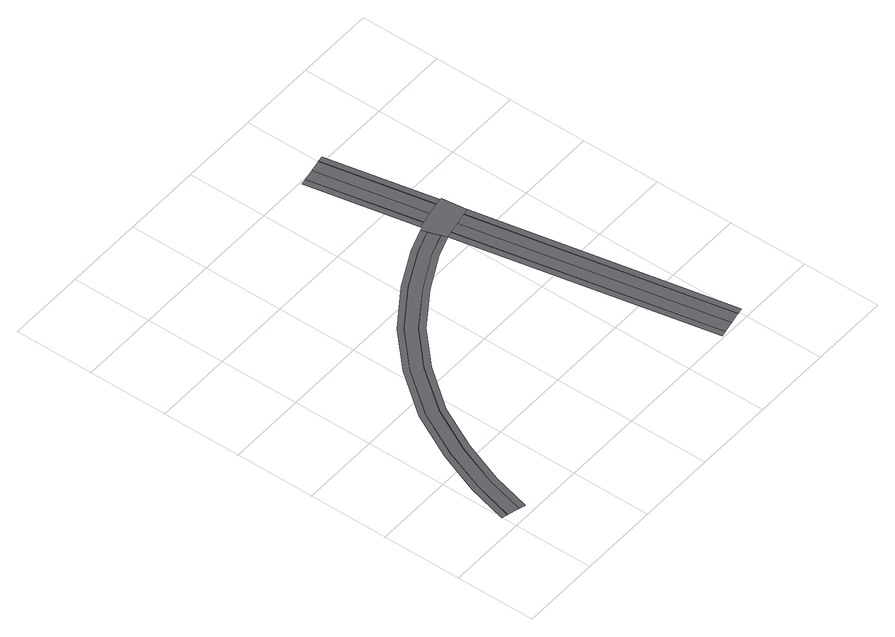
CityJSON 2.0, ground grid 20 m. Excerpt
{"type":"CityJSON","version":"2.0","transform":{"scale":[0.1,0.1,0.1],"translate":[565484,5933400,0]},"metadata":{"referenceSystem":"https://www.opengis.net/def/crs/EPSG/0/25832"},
"CityObjects":{
"road1":{"type":"Road","attributes":{"class":"transportation","function":"road","name":"Cremon","_createdBy":"webcityeditor","_createdAt":"2026-07-18T00:00:00.000Z","_osmWayIds":["22649619"],"_osm2streetsLaneCount":5,"_highwayType":"residential","_osmTags":{"highway":"residential","name":"Cremon","layer":"0"},"_verticalProfile":{"placement":"surface","source":"osm_tags","elevationM":0,"osmLayer":0}},"geometry":[{"type":"MultiSurface","lod":"2","boundaries":[[[0,1,2,3,4,5,6,7,8,9,10,11,12,13,14,15,16,17]],[[18,1,19,20,21,22,23,24,25,8,7,6,5,4,3,2,1,0]],[[26,27,28,29,30,31,32,33,34,25,24,23,22,21,20,19,1,18]],[[35,36,37,38,39,40,41,33,42,34,33,32,31,30,29,28,27,26]],[[43,44,45,46,47,48,49,50,51,42,33,41,40,39,38,37,36,35]]],"semantics":{"surfaces":[{"type":"TrafficArea","function":"sidewalk","trafficDirection":"backward","transportationUsage":"sidewalk","surfaceMaterial":"asphalt","maxspeed":30,"verticalPlacement":"surface","roadElevation":0,"source":"osm2streets","sourceType":"Sidewalk","sourceSurfaceIndex":0,"osm2streetsLaneIndex":0,"osmWayIds":["22649619"],"allowedModes":["pedestrian"]},{"type":"AuxiliaryTrafficArea","function":"median","trafficDirection":"forward","transportationUsage":"median","surfaceMaterial":"asphalt","maxspeed":30,"verticalPlacement":"surface","roadElevation":0,"source":"osm2streets","sourceType":"Buffer(Curb)","sourceSurfaceIndex":1,"osm2streetsLaneIndex":1,"osmWayIds":["22649619"],"osm2streetsPropertiesJson":"{\"allowed_turns\":[],\"direction\":\"Forward\",\"index\":1,\"layer\":0,\"osm_way_ids\":[22649619],\"road\":155,\"speed_limit\":\"Some(Speed(8.3333))\",\"type\":\"Buffer(Curb)\",\"width\":0.1}"},{"type":"TrafficArea","function":"driving_lane","trafficDirection":"forward","transportationUsage":"car_lane","surfaceMaterial":"sett","maxspeed":30,"verticalPlacement":"surface","roadElevation":0,"source":"osm2streets","sourceType":"Driving","sourceSurfaceIndex":2,"osm2streetsLaneIndex":2,"osmWayIds":["22649619"],"allowedModes":["car"]},{"type":"AuxiliaryTrafficArea","function":"median","trafficDirection":"forward","transportationUsage":"median","surfaceMaterial":"asphalt","maxspeed":30,"verticalPlacement":"surface","roadElevation":0,"source":"osm2streets","sourceType":"Buffer(Curb)","sourceSurfaceIndex":3,"osm2streetsLaneIndex":3,"osmWayIds":["22649619"],"osm2streetsPropertiesJson":"{\"allowed_turns\":[],\"direction\":\"Forward\",\"index\":3,\"layer\":0,\"osm_way_ids\":[22649619],\"road\":155,\"speed_limit\":\"Some(Speed(8.3333))\",\"type\":\"Buffer(Curb)\",\"width\":0.1}"},{"type":"TrafficArea","function":"sidewalk","trafficDirection":"forward","transportationUsage":"sidewalk","surfaceMaterial":"asphalt","maxspeed":30,"verticalPlacement":"surface","roadElevation":0,"source":"osm2streets","sourceType":"Sidewalk","sourceSurfaceIndex":4,"osm2streetsLaneIndex":4,"osmWayIds":["22649619"],"allowedModes":["pedestrian"]}],"values":[0,1,2,3,4]}}]},
"road2":{"type":"Road","attributes":{"class":"transportation","function":"road","name":"Mattentwiete","_createdBy":"webcityeditor","_createdAt":"2026-07-18T00:00:00.000Z","_osmWayIds":["59802115"],"_osm2streetsLaneCount":6,"_highwayType":"residential","_osmTags":{"highway":"residential","name":"Mattentwiete","layer":"0"},"_verticalProfile":{"placement":"surface","source":"osm_tags","elevationM":0,"osmLayer":0}},"geometry":[{"type":"MultiSurface","lod":"2","boundaries":[[[52,53,54,55]],[[56,57,53,52]],[[58,59,57,56]],[[60,61,59,58]],[[62,63,61,60]],[[17,64,63,62]]],"semantics":{"surfaces":[{"type":"TrafficArea","function":"sidewalk","trafficDirection":"backward","transportationUsage":"sidewalk","surfaceMaterial":"paving_stones","maxspeed":50,"verticalPlacement":"surface","roadElevation":0,"source":"osm2streets","sourceType":"Sidewalk","sourceSurfaceIndex":0,"osm2streetsLaneIndex":0,"osmWayIds":["59802115"],"allowedModes":["pedestrian"]},{"type":"AuxiliaryTrafficArea","function":"median","trafficDirection":"backward","transportationUsage":"median","surfaceMaterial":"asphalt","maxspeed":50,"verticalPlacement":"surface","roadElevation":0,"source":"osm2streets","sourceType":"Buffer(Curb)","sourceSurfaceIndex":1,"osm2streetsLaneIndex":1,"osmWayIds":["59802115"],"osm2streetsPropertiesJson":"{\"allowed_turns\":[],\"direction\":\"Backward\",\"index\":1,\"layer\":0,\"osm_way_ids\":[59802115],\"road\":588,\"speed_limit\":\"Some(Speed(13.8889))\",\"type\":\"Buffer(Curb)\",\"width\":0.1}"},{"type":"TrafficArea","function":"driving_lane","trafficDirection":"backward","transportationUsage":"car_lane","surfaceMaterial":"sett","maxspeed":50,"verticalPlacement":"surface","roadElevation":0,"source":"osm2streets","sourceType":"Driving","sourceSurfaceIndex":2,"osm2streetsLaneIndex":2,"osmWayIds":["59802115"],"allowedModes":["car"]},{"type":"TrafficArea","function":"driving_lane","trafficDirection":"forward","transportationUsage":"car_lane","surfaceMaterial":"sett","maxspeed":50,"verticalPlacement":"surface","roadElevation":0,"source":"osm2streets","sourceType":"Driving","sourceSurfaceIndex":3,"osm2streetsLaneIndex":3,"osmWayIds":["59802115"],"allowedModes":["car"]},{"type":"AuxiliaryTrafficArea","function":"median","trafficDirection":"forward","transportationUsage":"median","surfaceMaterial":"asphalt","maxspeed":50,"verticalPlacement":"surface","roadElevation":0,"source":"osm2streets","sourceType":"Buffer(Curb)","sourceSurfaceIndex":4,"osm2streetsLaneIndex":4,"osmWayIds":["59802115"],"osm2streetsPropertiesJson":"{\"allowed_turns\":[],\"direction\":\"Forward\",\"index\":4,\"layer\":0,\"osm_way_ids\":[59802115],\"road\":588,\"speed_limit\":\"Some(Speed(13.8889))\",\"type\":\"Buffer(Curb)\",\"width\":0.1}"},{"type":"TrafficArea","function":"sidewalk","trafficDirection":"forward","transportationUsage":"sidewalk","surfaceMaterial":"paving_stones","maxspeed":50,"verticalPlacement":"surface","roadElevation":0,"source":"osm2streets","sourceType":"Sidewalk","sourceSurfaceIndex":5,"osm2streetsLaneIndex":5,"osmWayIds":["59802115"],"allowedModes":["pedestrian"]}],"values":[0,1,2,3,4,5]}}]},
"road3":{"type":"Road","attributes":{"class":"transportation","name":"Mattentwiete / Katharinenstraße","_createdBy":"webcityeditor","_createdAt":"2026-07-18T00:00:00.000Z","_connectedOsm2streetsRoadIds":["175","202","588","155"],"_osmNodeIds":["25075678"],"_intersectionControl":"Signed","_verticalProfile":{"placement":"surface","source":"osm_tags","elevationM":0,"osmLayer":0}},"geometry":[{"type":"MultiSurface","lod":"2","boundaries":[[[65,43,17,55,66,67,68,69]]],"semantics":{"surfaces":[{"type":"TrafficArea","function":"intersection","transportationUsage":"intersection","surfaceMaterial":"asphalt","source":"osm2streets","sourceType":"Intersection","connectedRoadIds":["175","202","588","155"],"osmNodeIds":["25075678"]}],"values":[0]}}]},
"road4":{"type":"Road","attributes":{"class":"transportation","function":"road","name":"Holzbrücke","_createdBy":"webcityeditor","_createdAt":"2026-07-18T00:00:00.000Z","_osmWayIds":["22653470"],"_osm2streetsLaneCount":6,"_highwayType":"residential","_osmTags":{"highway":"residential","name":"HolzbrÃ¼cke","layer":"0"},"_verticalProfile":{"placement":"surface","source":"osm_tags","elevationM":0,"osmLayer":0}},"geometry":[{"type":"MultiSurface","lod":"2","boundaries":[[[70,71,68,72]],[[73,74,71,70]],[[75,76,74,73]],[[77,78,76,75]],[[79,80,78,77]],[[81,69,80,79]]],"semantics":{"surfaces":[{"type":"TrafficArea","function":"sidewalk","trafficDirection":"backward","transportationUsage":"sidewalk","surfaceMaterial":"paving_stones","maxspeed":50,"verticalPlacement":"surface","roadElevation":0,"source":"osm2streets","sourceType":"Sidewalk","sourceSurfaceIndex":0,"osm2streetsLaneIndex":0,"osmWayIds":["22653470"],"allowedModes":["pedestrian"]},{"type":"AuxiliaryTrafficArea","function":"median","trafficDirection":"backward","transportationUsage":"median","surfaceMaterial":"asphalt","maxspeed":50,"verticalPlacement":"surface","roadElevation":0,"source":"osm2streets","sourceType":"Buffer(Curb)","sourceSurfaceIndex":1,"osm2streetsLaneIndex":1,"osmWayIds":["22653470"],"osm2streetsPropertiesJson":"{\"allowed_turns\":[],\"direction\":\"Backward\",\"index\":1,\"layer\":0,\"osm_way_ids\":[22653470],\"road\":175,\"speed_limit\":\"Some(Speed(13.8889))\",\"type\":\"Buffer(Curb)\",\"width\":0.1}"},{"type":"TrafficArea","function":"driving_lane","trafficDirection":"backward","transportationUsage":"car_lane","surfaceMaterial":"sett","maxspeed":50,"verticalPlacement":"surface","roadElevation":0,"source":"osm2streets","sourceType":"Driving","sourceSurfaceIndex":2,"osm2streetsLaneIndex":2,"osmWayIds":["22653470"],"allowedModes":["car"]},{"type":"TrafficArea","function":"driving_lane","trafficDirection":"forward","transportationUsage":"car_lane","surfaceMaterial":"sett","maxspeed":50,"verticalPlacement":"surface","roadElevation":0,"source":"osm2streets","sourceType":"Driving","sourceSurfaceIndex":3,"osm2streetsLaneIndex":3,"osmWayIds":["22653470"],"allowedModes":["car"]},{"type":"AuxiliaryTrafficArea","function":"median","trafficDirection":"forward","transportationUsage":"median","surfaceMaterial":"asphalt","maxspeed":50,"verticalPlacement":"surface","roadElevation":0,"source":"osm2streets","sourceType":"Buffer(Curb)","sourceSurfaceIndex":4,"osm2streetsLaneIndex":4,"osmWayIds":["22653470"],"osm2streetsPropertiesJson":"{\"allowed_turns\":[],\"direction\":\"Forward\",\"index\":4,\"layer\":0,\"osm_way_ids\":[22653470],\"road\":175,\"speed_limit\":\"Some(Speed(13.8889))\",\"type\":\"Buffer(Curb)\",\"width\":0.1}"},{"type":"TrafficArea","function":"sidewalk","trafficDirection":"forward","transportationUsage":"sidewalk","surfaceMaterial":"paving_stones","maxspeed":50,"verticalPlacement":"surface","roadElevation":0,"source":"osm2streets","sourceType":"Sidewalk","sourceSurfaceIndex":5,"osm2streetsLaneIndex":5,"osmWayIds":["22653470"],"allowedModes":["pedestrian"]}],"values":[0,1,2,3,4,5]}}]}
},
"vertices":[
[589,665,0],[531,645,0],[437,596,0],[339,530,0],[253,448,0],[172,343,0],[114,232,0],[73,127,0],[46,27,0],[61,23,0],[87,122,0],[128,226,0],[184,335,0],[264,438,0],[348,518,0],[445,583,0],[537,631,0],[594,651,0],[588,666,0],[437,597,0],[338,531,0],[252,449,0],[171,343,0],[113,232,0],[72,127,0],[45,27,0],[578,694,0],[519,673,0],[421,623,0],[319,554,0],[230,469,0],[145,359,0],[86,245,0],[43,137,0],[16,35,0],[578,695,0],[518,674,0],[421,624,0],[318,555,0],[229,469,0],[145,360,0],[85,245,0],[15,35,0],[573,710,0],[512,688,0],[413,637,0],[309,567,0],[218,479,0],[132,368,0],[71,251,0],[28,142,0],[1,39,0],
[670,666,0],[797,20,0],[812,23,0],[684,669,0],[669,666,0],[796,20,0],[639,660,0],[767,14,0],[610,654,0],[737,8,0],[609,654,0],[736,8,0],[722,5,0],
[582,713,0],[684,673,0],[676,734,0],[672,734,0],[581,716,0],
[602,1010,0],[657,731,0],[616,1012,0],[601,1009,0],[656,731,0],[571,1004,0],[626,725,0],[542,998,0],[597,719,0],[541,998,0],[596,719,0],[526,995,0]
]}
